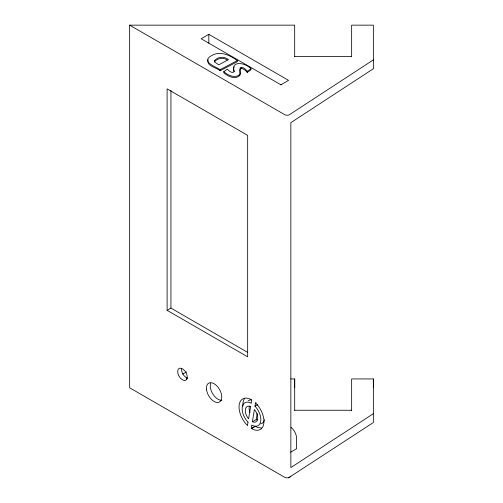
<?xml version="1.0" encoding="UTF-8"?>
<svg xmlns="http://www.w3.org/2000/svg" width="503" height="503" viewBox="0 0 503 503"><rect width="100%" height="100%" fill="white"/><g stroke="black" fill="none" stroke-linecap="round" stroke-linejoin="round"><path stroke-width="0.75" d="M294.695 387.8L294.695 378.941L290.778 378.941M373.352 387.8L373.352 378.941L351.654 378.941L351.654 410.498M251.255 428.418L251.808 425.098L252.317 425.412A13.223 7.633 60 0 0 260.711 421.382A13.223 7.633 60 0 0 255.455 406.682L254.971 406.229L255.524 402.909L256.021 402.626L255.763 403.123A17.63 10.179 60 0 1 263.779 423.778A17.63 10.179 60 0 1 251.5 428.581L255.09 426.204L257.505 427.399L261.573 428.04M252.368 421.778L254.411 409.549L255.505 410.989A8.815 5.087 60 0 1 253.631 422.18L252.368 421.778L256.203 419.559L257.467 419.967M256.203 419.559L257.228 413.447M187.179 378.011L186.607 379.488A6.778 3.917 60 0 1 178.609 375.414A6.778 3.917 60 0 1 181.35 368.297A6.778 3.917 60 0 1 187.179 378.011L186.607 379.488M234.077 66.761L233.675 68.471L234.197 71.715M208.072 59.712C206.117 66.201 216.523 67.371 220.094 70.772L237.372 61.68L237.372 60.574C229.953 55.28 219.855 50.256 211.172 55.852C200.892 61.781 215.749 66.685 220.094 69.666L220.094 70.772M214.662 61.599C217.629 58.09 223.351 57.317 227.174 59.926M247.218 72.426L247.218 71.319L250.984 68.729C245.961 63.02 230.525 59.555 234.046 71.923C231.72 73.507 228.871 70.879 227.444 69.144L223.791 71.615L223.791 72.728C227.765 76.519 236.108 80.266 240.22 74.834C238.277 66.465 242.798 67.113 247.218 72.426L250.984 69.835L250.984 68.729M373.352 59.907L289.043 114.954A3.923 2.264 0 0 1 287.464 115.2L287.05 115.206A3.923 2.264 0 0 1 284.786 114.703L129.648 25.15L129.648 387.8L284.786 477.347A3.923 2.264 0 0 0 287.056 477.85L287.464 477.85A3.923 2.264 0 0 0 288.672 477.699L373.352 422.533L373.352 378.941M373.352 413.692L290.853 467.583L290.853 122.65L373.352 68.766L373.352 25.15L351.647 25.15L351.647 56.713M280.888 84.787L288.559 80.361L208.82 34.317L201.15 38.75L281.127 84.925M220.094 69.666L237.372 60.574M167.109 310.32L247.665 356.828L247.665 135.364L167.109 88.861L167.109 310.32L170.951 308.106L247.52 352.314M182.652 374.144L186.619 371.855M254.971 406.229L257.53 404.752M251.5 428.581L255.335 426.368M290.621 452.172L296.575 448.739L296.575 438.22A9.494 5.483 60 0 0 291.023 427.38M288.672 477.699L290.853 476.454M247.218 71.319C245.734 69.37 242.817 66.321 240.164 67.861C239.327 69.999 241.352 72.683 239.661 74.658C234.75 78.581 227.815 75.287 223.791 71.615M129.648 25.15L294.689 25.15L294.689 56.713M294.689 56.468L351.647 56.468M294.695 410.259L351.654 410.259M294.695 378.941L294.695 410.505M241.182 67.383L241.182 68.49M208.82 34.317L208.82 43.176M170.945 90.571L170.951 308.106M221.773 400.269A10.852 6.262 60 0 1 213.008 394.321A10.852 6.262 60 0 1 210.726 383.192M187.122 378.042A6.778 3.917 60 0 1 181.57 368.422M242.918 406.059A17.63 10.179 60 0 1 244.54 398.546M248.174 400.897A13.223 7.633 60 0 1 251.387 399.91M264.421 419.779A13.223 7.633 60 0 1 260.699 423.916M249.941 412.46A8.815 5.087 60 0 1 249.482 406.128M248.036 422.149L247.476 425.469L247.237 425.255A17.63 10.179 60 0 1 239.227 404.601A17.63 10.179 60 0 1 251.5 399.791L251.192 403.28L250.689 402.96A13.223 7.633 60 0 0 242.295 406.996A13.223 7.633 60 0 0 247.551 421.69L248.036 422.149M250.639 406.6L248.589 418.823L247.495 417.389A8.815 5.087 60 0 1 249.369 406.191L250.639 406.6M214.662 60.486L214.674 62.083L218.767 64.805L228.5 59.656C224.564 56.298 218.032 56.468 214.662 60.486M206.544 389.775A10.852 6.262 60 0 0 219.031 402.23A10.852 6.262 60 0 0 216.724 385.788A10.852 6.262 60 0 0 206.544 389.775"/></g></svg>
